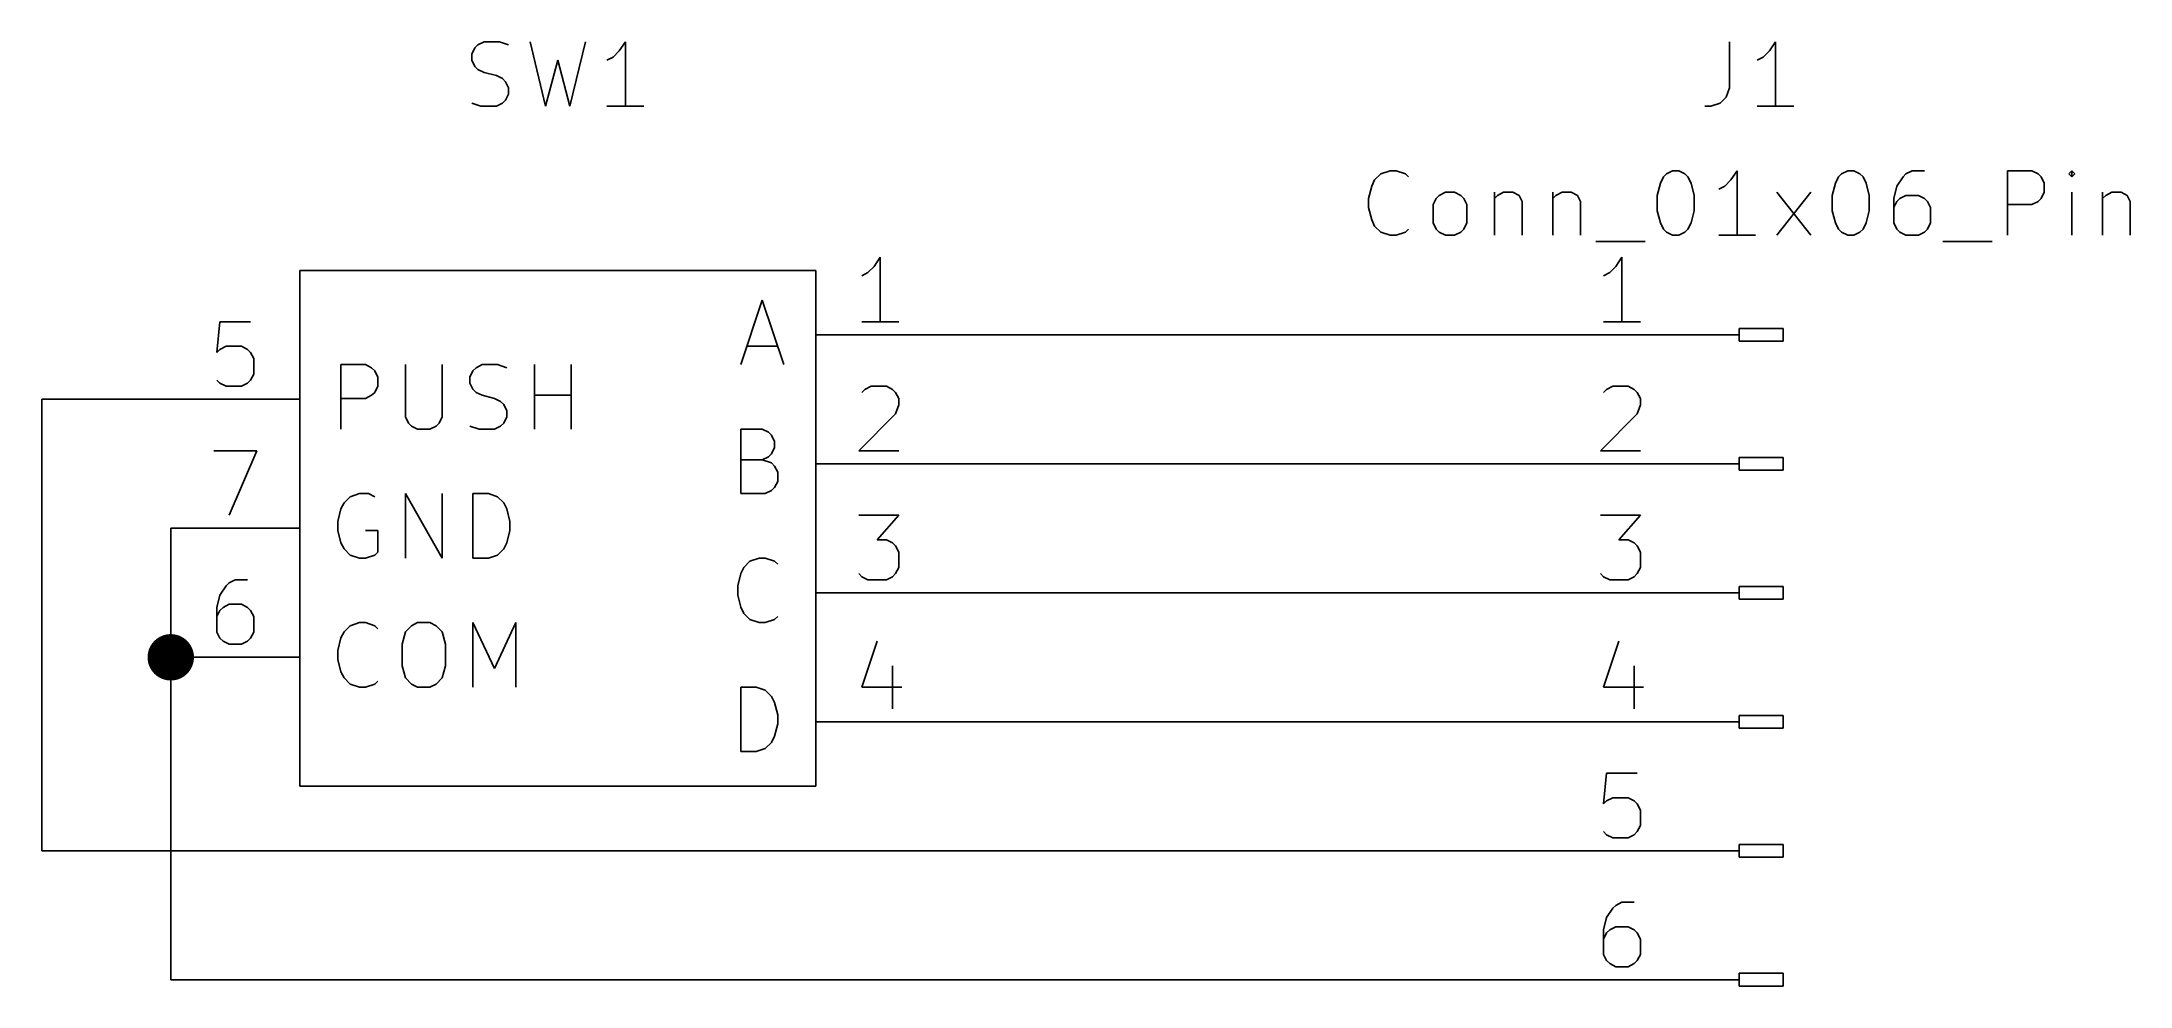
# Model space of a CAD drawing. Extents: x 5.45 to 7.07, y -4.11 to -3.37.
import ezdxf

# ---------------------------------------------------------------- set-up
doc = ezdxf.new("R2010")
doc.units = 0
doc.header["$MEASUREMENT"] = 0
doc.layers.add('BLACK', color=7, linetype='CONTINUOUS')

msp = doc.modelspace()

# ---------------------------------------------------------------- linework, layer by layer
at = {"layer": 'BLACK', "linetype": 'CONTINUOUS'}
for p, q in [((5.7833, -3.3823), (5.7857, -3.3776)), ((5.7833, -3.3871), (5.7833, -3.3823)), ((5.7857, -3.3776), (5.7881, -3.3752)), ((5.7881, -3.3752), (5.7929, -3.3728)), ((5.7929, -3.3728), (5.8048, -3.3728)), ((5.8048, -3.3728), (5.8119, -3.3752)), ((5.8286, -3.3728), (5.8405, -3.4228)), ((5.8595, -3.4228), (5.8714, -3.3728)), ((5.8976, -3.3799), (5.8929, -3.3847)), ((5.9024, -3.3728), (5.8976, -3.3799)), ((5.9024, -3.4228), (5.9024, -3.3728)), ((6.7583, -3.3728), (6.7583, -3.4085)), ((6.7893, -3.3799), (6.7845, -3.3847)), ((6.794, -3.3728), (6.7893, -3.3799)), ((6.794, -3.4228), (6.794, -3.3728)), ((5.7857, -3.3919), (5.7833, -3.3871)), ((5.7881, -3.3942), (5.7857, -3.3919)), ((5.7929, -3.3966), (5.7881, -3.3942)), ((5.8024, -3.399), (5.7929, -3.3966)), ((5.8071, -3.4014), (5.8024, -3.399)), ((5.8405, -3.4228), (5.85, -3.3871)), ((5.85, -3.3871), (5.8595, -3.4228)), ((5.8929, -3.3847), (5.8881, -3.3871)), ((6.7845, -3.3847), (6.7798, -3.3871)), ((5.8095, -3.4038), (5.8071, -3.4014)), ((5.8119, -3.4085), (5.8095, -3.4038)), ((5.8095, -3.418), (5.8119, -3.4133)), ((5.8119, -3.4133), (5.8119, -3.4085)), ((6.7559, -3.4157), (6.7512, -3.4204)), ((6.7583, -3.4085), (6.7559, -3.4157)), ((5.7833, -3.4204), (5.7905, -3.4228)), ((5.7905, -3.4228), (5.8024, -3.4228)), ((5.8024, -3.4228), (5.8071, -3.4204)), ((5.8071, -3.4204), (5.8095, -3.418)), ((5.9167, -3.4228), (5.8881, -3.4228)), ((6.744, -3.4228), (6.7393, -3.4228)), ((6.7512, -3.4204), (6.744, -3.4228)), ((6.8083, -3.4228), (6.7798, -3.4228)), ((6.481, -3.4847), (6.4833, -3.4799)), ((6.4833, -3.4799), (6.4881, -3.4752)), ((6.4881, -3.4752), (6.4952, -3.4728)), ((6.4952, -3.4728), (6.5, -3.4728)), ((6.5, -3.4728), (6.5071, -3.4752)), ((6.5071, -3.4752), (6.5095, -3.4776)), ((6.7048, -3.4823), (6.7071, -3.4776)), ((6.7071, -3.4776), (6.7095, -3.4752)), ((6.7095, -3.4752), (6.7143, -3.4728)), ((6.7143, -3.4728), (6.719, -3.4728)), ((6.719, -3.4728), (6.7238, -3.4752)), ((6.7238, -3.4752), (6.7262, -3.4776)), ((6.7262, -3.4776), (6.7286, -3.4823)), ((6.7595, -3.4799), (6.7548, -3.4847)), ((6.7643, -3.4728), (6.7595, -3.4799)), ((6.7643, -3.5228), (6.7643, -3.4728)), ((6.8405, -3.4823), (6.8429, -3.4776)), ((6.8429, -3.4776), (6.8452, -3.4752)), ((6.8452, -3.4752), (6.85, -3.4728)), ((6.85, -3.4728), (6.8548, -3.4728)), ((6.8548, -3.4728), (6.8595, -3.4752)), ((6.8595, -3.4752), (6.8619, -3.4776)), ((6.8619, -3.4776), (6.8643, -3.4823)), ((6.8929, -3.4776), (6.8881, -3.4847)), ((6.8952, -3.4752), (6.8929, -3.4776)), ((6.9, -3.4728), (6.8952, -3.4752)), ((6.9095, -3.4728), (6.9, -3.4728)), ((6.9738, -3.5228), (6.9738, -3.4728)), ((6.9738, -3.4728), (6.9928, -3.4728)), ((6.9928, -3.4728), (6.9976, -3.4752)), ((6.9976, -3.4752), (7, -3.4776)), ((7, -3.4776), (7.0024, -3.4823)), ((7.0238, -3.4728), (7.0214, -3.4752)), ((7.0214, -3.4752), (7.0238, -3.4776)), ((7.0262, -3.4752), (7.0238, -3.4728)), ((7.0238, -3.4728), (7.0238, -3.4776)), ((7.0238, -3.4776), (7.0262, -3.4752)), ((6.4786, -3.4942), (6.481, -3.4847)), ((6.4786, -3.5014), (6.4786, -3.4942)), ((6.5286, -3.499), (6.531, -3.4942)), ((6.531, -3.4942), (6.5333, -3.4919)), ((6.5333, -3.4919), (6.5381, -3.4895)), ((6.5381, -3.4895), (6.5452, -3.4895)), ((6.5452, -3.4895), (6.55, -3.4919)), ((6.55, -3.4919), (6.5524, -3.4942)), ((6.5524, -3.4942), (6.5548, -3.499)), ((6.5762, -3.4895), (6.5762, -3.5228)), ((6.5762, -3.4942), (6.5786, -3.4919)), ((6.5786, -3.4919), (6.5833, -3.4895)), ((6.5833, -3.4895), (6.5905, -3.4895)), ((6.5905, -3.4895), (6.5952, -3.4919)), ((6.5952, -3.4919), (6.5976, -3.4966)), ((6.5976, -3.4966), (6.5976, -3.5228)), ((6.6214, -3.4895), (6.6214, -3.5228)), ((6.6214, -3.4942), (6.6238, -3.4919)), ((6.6238, -3.4919), (6.6286, -3.4895)), ((6.6286, -3.4895), (6.6357, -3.4895)), ((6.6357, -3.4895), (6.6405, -3.4919)), ((6.6405, -3.4919), (6.6429, -3.4966)), ((6.6429, -3.4966), (6.6429, -3.5228)), ((6.7024, -3.4919), (6.7048, -3.4823)), ((6.7024, -3.5038), (6.7024, -3.4919)), ((6.7286, -3.4823), (6.7309, -3.4919)), ((6.7309, -3.4919), (6.7309, -3.5038)), ((6.7548, -3.4847), (6.75, -3.4871)), ((6.7952, -3.5228), (6.8214, -3.4895)), ((6.7952, -3.4895), (6.8214, -3.5228)), ((6.8381, -3.4919), (6.8405, -3.4823)), ((6.8381, -3.5038), (6.8381, -3.4919)), ((6.8643, -3.4823), (6.8667, -3.4919)), ((6.8667, -3.4919), (6.8667, -3.5038)), ((6.8881, -3.4847), (6.8857, -3.4942)), ((6.8857, -3.4942), (6.8857, -3.5133)), ((6.8881, -3.4966), (6.8857, -3.5014)), ((6.8905, -3.4942), (6.8881, -3.4966)), ((6.8952, -3.4919), (6.8905, -3.4942)), ((6.9048, -3.4919), (6.8952, -3.4919)), ((6.9095, -3.4942), (6.9048, -3.4919)), ((6.9119, -3.4966), (6.9095, -3.4942)), ((6.9143, -3.5014), (6.9119, -3.4966)), ((6.9976, -3.4966), (6.9928, -3.499)), ((7, -3.4942), (6.9976, -3.4966)), ((7.0024, -3.4895), (7, -3.4942)), ((7.0024, -3.4823), (7.0024, -3.4895)), ((7.0238, -3.5228), (7.0238, -3.4895)), ((7.0476, -3.4895), (7.0476, -3.5228)), ((7.0476, -3.4942), (7.05, -3.4919)), ((7.05, -3.4919), (7.0548, -3.4895)), ((7.0548, -3.4895), (7.0619, -3.4895)), ((7.0619, -3.4895), (7.0667, -3.4919)), ((7.0667, -3.4919), (7.069, -3.4966)), ((7.069, -3.4966), (7.069, -3.5228)), ((6.481, -3.5109), (6.4786, -3.5014)), ((6.4833, -3.5157), (6.481, -3.5109)), ((6.5286, -3.5133), (6.5286, -3.499)), ((6.531, -3.518), (6.5286, -3.5133)), ((6.5548, -3.5133), (6.5524, -3.518)), ((6.5548, -3.499), (6.5548, -3.5133)), ((6.7048, -3.5133), (6.7024, -3.5038)), ((6.7071, -3.518), (6.7048, -3.5133)), ((6.7286, -3.5133), (6.7262, -3.518)), ((6.7309, -3.5038), (6.7286, -3.5133)), ((6.8405, -3.5133), (6.8381, -3.5038)), ((6.8429, -3.518), (6.8405, -3.5133)), ((6.8643, -3.5133), (6.8619, -3.518)), ((6.8667, -3.5038), (6.8643, -3.5133)), ((6.8857, -3.5133), (6.8881, -3.518)), ((6.9119, -3.518), (6.9143, -3.5133)), ((6.9143, -3.5133), (6.9143, -3.5014)), ((6.9928, -3.499), (6.9738, -3.499)), ((6.4881, -3.5204), (6.4833, -3.5157)), ((6.4952, -3.5228), (6.4881, -3.5204)), ((6.5, -3.5228), (6.4952, -3.5228)), ((6.5071, -3.5204), (6.5, -3.5228)), ((6.5095, -3.518), (6.5071, -3.5204)), ((6.5333, -3.5204), (6.531, -3.518)), ((6.5381, -3.5228), (6.5333, -3.5204)), ((6.5452, -3.5228), (6.5381, -3.5228)), ((6.55, -3.5204), (6.5452, -3.5228)), ((6.5524, -3.518), (6.55, -3.5204)), ((6.6548, -3.5276), (6.6929, -3.5276)), ((6.7095, -3.5204), (6.7071, -3.518)), ((6.7143, -3.5228), (6.7095, -3.5204)), ((6.719, -3.5228), (6.7143, -3.5228)), ((6.7238, -3.5204), (6.719, -3.5228)), ((6.7262, -3.518), (6.7238, -3.5204)), ((6.7786, -3.5228), (6.75, -3.5228)), ((6.8452, -3.5204), (6.8429, -3.518)), ((6.85, -3.5228), (6.8452, -3.5204)), ((6.8548, -3.5228), (6.85, -3.5228)), ((6.8595, -3.5204), (6.8548, -3.5228)), ((6.8619, -3.518), (6.8595, -3.5204)), ((6.8881, -3.518), (6.8905, -3.5204)), ((6.8905, -3.5204), (6.8952, -3.5228)), ((6.8952, -3.5228), (6.9048, -3.5228)), ((6.9048, -3.5228), (6.9095, -3.5204)), ((6.9095, -3.5204), (6.9119, -3.518)), ((6.9238, -3.5276), (6.9619, -3.5276)), ((6.1, -3.5399), (6.0952, -3.547)), ((6.1, -3.5899), (6.1, -3.5399)), ((6.675, -3.5399), (6.6702, -3.547)), ((6.675, -3.5899), (6.675, -3.5399)), ((5.65, -3.55), (5.65, -3.95)), ((6.05, -3.55), (5.65, -3.55)), ((6.05, -3.95), (6.05, -3.55)), ((6.0905, -3.5518), (6.0857, -3.5542)), ((6.0952, -3.547), (6.0905, -3.5518)), ((6.6655, -3.5518), (6.6607, -3.5542)), ((6.6702, -3.547), (6.6655, -3.5518)), ((5.9919, -3.6231), (6.0086, -3.5731)), ((6.0086, -3.5731), (6.0252, -3.6231)), ((5.5881, -3.5899), (5.5857, -3.6137)), ((5.6119, -3.5899), (5.5881, -3.5899)), ((6.1143, -3.5899), (6.0857, -3.5899)), ((6.6893, -3.5899), (6.6607, -3.5899)), ((5.5881, -3.6113), (5.5929, -3.6089)), ((5.5929, -3.6089), (5.6048, -3.6089)), ((5.6048, -3.6089), (5.6095, -3.6113)), ((5.9967, -3.6088), (6.0205, -3.6088)), ((6.05, -3.6), (6.15, -3.6)), ((6.15, -3.6), (6.6, -3.6)), ((6.75, -3.6), (6.6, -3.6)), ((6.75, -3.6), (6.766, -3.6)), ((6.766, -3.595), (6.766, -3.605)), ((6.8, -3.595), (6.766, -3.595)), ((6.766, -3.605), (6.8, -3.605)), ((6.8, -3.605), (6.8, -3.595)), ((5.5857, -3.6137), (5.5881, -3.6113)), ((5.6095, -3.6113), (5.6119, -3.6137)), ((5.6119, -3.6137), (5.6143, -3.6184)), ((5.6143, -3.6184), (5.6143, -3.6304)), ((5.6819, -3.6731), (5.6819, -3.6231)), ((5.6819, -3.6231), (5.7009, -3.6231)), ((5.7009, -3.6231), (5.7057, -3.6255)), ((5.7057, -3.6255), (5.7081, -3.6279)), ((5.7319, -3.6231), (5.7319, -3.6636)), ((5.7605, -3.6636), (5.7605, -3.6231)), ((5.7843, -3.6279), (5.7867, -3.6255)), ((5.7867, -3.6255), (5.7914, -3.6231)), ((5.7914, -3.6231), (5.8033, -3.6231)), ((5.8033, -3.6231), (5.8105, -3.6255)), ((5.8319, -3.6731), (5.8319, -3.6231)), ((5.8605, -3.6731), (5.8605, -3.6231)), ((5.5881, -3.6375), (5.5857, -3.6351)), ((5.5929, -3.6399), (5.5881, -3.6375)), ((5.6048, -3.6399), (5.5929, -3.6399)), ((5.6095, -3.6375), (5.6048, -3.6399)), ((5.6119, -3.6351), (5.6095, -3.6375)), ((5.6143, -3.6304), (5.6119, -3.6351)), ((5.7081, -3.6279), (5.7105, -3.6327)), ((5.7105, -3.6398), (5.7081, -3.6446)), ((5.7105, -3.6327), (5.7105, -3.6398)), ((5.7819, -3.6327), (5.7843, -3.6279)), ((5.7819, -3.6374), (5.7819, -3.6327)), ((5.7843, -3.6422), (5.7819, -3.6374)), ((5.7867, -3.6446), (5.7843, -3.6422)), ((6.0857, -3.6446), (6.0881, -3.6423)), ((6.0881, -3.6423), (6.0929, -3.6399)), ((6.0929, -3.6399), (6.1048, -3.6399)), ((6.1048, -3.6399), (6.1095, -3.6423)), ((6.1095, -3.6423), (6.1119, -3.6446)), ((6.6607, -3.6446), (6.6631, -3.6423)), ((6.6631, -3.6423), (6.6679, -3.6399)), ((6.6679, -3.6399), (6.6798, -3.6399)), ((6.6798, -3.6399), (6.6845, -3.6423)), ((6.6845, -3.6423), (6.6869, -3.6446)), ((5.55, -3.65), (5.45, -3.65)), ((5.45, -3.65), (5.45, -4)), ((5.65, -3.65), (5.55, -3.65)), ((5.7009, -3.6493), (5.6819, -3.6493)), ((5.7057, -3.6469), (5.7009, -3.6493)), ((5.7081, -3.6446), (5.7057, -3.6469)), ((5.7914, -3.6469), (5.7867, -3.6446)), ((5.801, -3.6493), (5.7914, -3.6469)), ((5.8057, -3.6517), (5.801, -3.6493)), ((5.8081, -3.6541), (5.8057, -3.6517)), ((5.8105, -3.6588), (5.8081, -3.6541)), ((5.8105, -3.6636), (5.8105, -3.6588)), ((5.8319, -3.6469), (5.8605, -3.6469)), ((6.1119, -3.6446), (6.1143, -3.6494)), ((6.1143, -3.6542), (6.1119, -3.6613)), ((6.1143, -3.6494), (6.1143, -3.6542)), ((6.6869, -3.6446), (6.6893, -3.6494)), ((6.6893, -3.6542), (6.6869, -3.6613)), ((6.6893, -3.6494), (6.6893, -3.6542)), ((5.7319, -3.6636), (5.7343, -3.6684)), ((5.7343, -3.6684), (5.7367, -3.6708)), ((5.7367, -3.6708), (5.7414, -3.6731)), ((5.7414, -3.6731), (5.7509, -3.6731)), ((5.7509, -3.6731), (5.7557, -3.6708)), ((5.7557, -3.6708), (5.7581, -3.6684)), ((5.7581, -3.6684), (5.7605, -3.6636)), ((5.7819, -3.6708), (5.789, -3.6731)), ((5.789, -3.6731), (5.801, -3.6731)), ((5.801, -3.6731), (5.8057, -3.6708)), ((5.8057, -3.6708), (5.8081, -3.6684)), ((5.8081, -3.6684), (5.8105, -3.6636)), ((5.9919, -3.7231), (5.9919, -3.6731)), ((5.9919, -3.6731), (6.0086, -3.6731)), ((6.0086, -3.6731), (6.0133, -3.6755)), ((6.1119, -3.6613), (6.0833, -3.6899)), ((6.6869, -3.6613), (6.6583, -3.6899)), ((5.5833, -3.6899), (5.6167, -3.6899)), ((5.6167, -3.6899), (5.5952, -3.7399)), ((6.0133, -3.6755), (6.0157, -3.6779)), ((6.0157, -3.6779), (6.0181, -3.6827)), ((6.0181, -3.6874), (6.0157, -3.6922)), ((6.0181, -3.6827), (6.0181, -3.6874)), ((6.0833, -3.6899), (6.1143, -3.6899)), ((6.6583, -3.6899), (6.6893, -3.6899)), ((6.0086, -3.6969), (5.9919, -3.6969)), ((6.0133, -3.6946), (6.0086, -3.6969)), ((6.0086, -3.6969), (6.0157, -3.6993)), ((6.0157, -3.6922), (6.0133, -3.6946)), ((6.0157, -3.6993), (6.0181, -3.7017)), ((6.0181, -3.7017), (6.0205, -3.7065)), ((6.0205, -3.7065), (6.0205, -3.7136)), ((6.05, -3.7), (6.15, -3.7)), ((6.15, -3.7), (6.6, -3.7)), ((6.75, -3.7), (6.6, -3.7)), ((6.75, -3.7), (6.766, -3.7)), ((6.766, -3.695), (6.766, -3.705)), ((6.8, -3.695), (6.766, -3.695)), ((6.766, -3.705), (6.8, -3.705)), ((6.8, -3.705), (6.8, -3.695)), ((5.6962, -3.7231), (5.689, -3.7255)), ((5.7033, -3.7231), (5.6962, -3.7231)), ((5.7081, -3.7255), (5.7033, -3.7231)), ((5.7319, -3.7731), (5.7319, -3.7231)), ((5.7319, -3.7231), (5.7605, -3.7731)), ((5.7605, -3.7731), (5.7605, -3.7231)), ((5.7843, -3.7731), (5.7843, -3.7231)), ((5.7843, -3.7231), (5.7962, -3.7231)), ((5.7962, -3.7231), (5.8033, -3.7255)), ((6.0109, -3.7231), (5.9919, -3.7231)), ((6.0157, -3.7208), (6.0109, -3.7231)), ((6.0181, -3.7184), (6.0157, -3.7208)), ((6.0205, -3.7136), (6.0181, -3.7184)), ((5.6819, -3.735), (5.6795, -3.7446)), ((5.6843, -3.7303), (5.6819, -3.735)), ((5.689, -3.7255), (5.6843, -3.7303)), ((5.8033, -3.7255), (5.8081, -3.7303)), ((5.8081, -3.7303), (5.8105, -3.735)), ((5.8105, -3.735), (5.8129, -3.7446)), ((6.0833, -3.7399), (6.1143, -3.7399)), ((6.1143, -3.7399), (6.0976, -3.7589)), ((6.6583, -3.7399), (6.6893, -3.7399)), ((6.6893, -3.7399), (6.6726, -3.7589)), ((5.65, -3.75), (5.55, -3.75)), ((5.55, -3.75), (5.55, -3.85)), ((5.6795, -3.7446), (5.6795, -3.7517)), ((5.6795, -3.7517), (5.6819, -3.7612)), ((5.7105, -3.7517), (5.7009, -3.7517)), ((5.7105, -3.7684), (5.7105, -3.7517)), ((5.8129, -3.7517), (5.8105, -3.7612)), ((5.8129, -3.7446), (5.8129, -3.7517)), ((5.6819, -3.7612), (5.6843, -3.766)), ((5.6843, -3.766), (5.689, -3.7708)), ((5.689, -3.7708), (5.6962, -3.7731)), ((5.7009, -3.7731), (5.7081, -3.7708)), ((5.7081, -3.7708), (5.7105, -3.7684)), ((5.8033, -3.7708), (5.7962, -3.7731)), ((5.8081, -3.766), (5.8033, -3.7708)), ((5.8105, -3.7612), (5.8081, -3.766)), ((6.0976, -3.7589), (6.1048, -3.7589)), ((6.1048, -3.7589), (6.1095, -3.7613)), ((6.1095, -3.7613), (6.1119, -3.7637)), ((6.1119, -3.7637), (6.1143, -3.7684)), ((6.1143, -3.7684), (6.1143, -3.7804)), ((6.6726, -3.7589), (6.6798, -3.7589)), ((6.6798, -3.7589), (6.6845, -3.7613)), ((6.6845, -3.7613), (6.6869, -3.7637)), ((6.6869, -3.7637), (6.6893, -3.7684)), ((6.6893, -3.7684), (6.6893, -3.7804)), ((5.6962, -3.7731), (5.7009, -3.7731)), ((5.7962, -3.7731), (5.7843, -3.7731)), ((5.9895, -3.7946), (5.9919, -3.785)), ((5.9919, -3.785), (5.9943, -3.7803)), ((5.9943, -3.7803), (5.999, -3.7755)), ((5.999, -3.7755), (6.0062, -3.7731)), ((6.0062, -3.7731), (6.0109, -3.7731)), ((6.0109, -3.7731), (6.0181, -3.7755)), ((6.0181, -3.7755), (6.0205, -3.7779)), ((6.0857, -3.7875), (6.0833, -3.7851)), ((6.0905, -3.7899), (6.0857, -3.7875)), ((6.1095, -3.7875), (6.1048, -3.7899)), ((6.1119, -3.7851), (6.1095, -3.7875)), ((6.1143, -3.7804), (6.1119, -3.7851)), ((6.6607, -3.7875), (6.6583, -3.7851)), ((6.6655, -3.7899), (6.6607, -3.7875)), ((6.6845, -3.7875), (6.6798, -3.7899)), ((6.6869, -3.7851), (6.6845, -3.7875)), ((6.6893, -3.7804), (6.6869, -3.7851)), ((5.5881, -3.8018), (5.5857, -3.8113)), ((5.5929, -3.7946), (5.5881, -3.8018)), ((5.5952, -3.7923), (5.5929, -3.7946)), ((5.6, -3.7899), (5.5952, -3.7923)), ((5.6095, -3.7899), (5.6, -3.7899)), ((5.9895, -3.8017), (5.9895, -3.7946)), ((5.9919, -3.8112), (5.9895, -3.8017)), ((6.05, -3.8), (6.15, -3.8)), ((6.1048, -3.7899), (6.0905, -3.7899)), ((6.15, -3.8), (6.6, -3.8)), ((6.75, -3.8), (6.6, -3.8)), ((6.6798, -3.7899), (6.6655, -3.7899)), ((6.75, -3.8), (6.766, -3.8)), ((6.766, -3.795), (6.766, -3.805)), ((6.8, -3.795), (6.766, -3.795)), ((6.8, -3.805), (6.8, -3.795)), ((5.5857, -3.8113), (5.5857, -3.8304)), ((5.5881, -3.8137), (5.5857, -3.8184)), ((5.5905, -3.8113), (5.5881, -3.8137)), ((5.5952, -3.8089), (5.5905, -3.8113)), ((5.6048, -3.8089), (5.5952, -3.8089)), ((5.6095, -3.8113), (5.6048, -3.8089)), ((5.6119, -3.8137), (5.6095, -3.8113)), ((5.6143, -3.8184), (5.6119, -3.8137)), ((5.6143, -3.8304), (5.6143, -3.8184)), ((5.9943, -3.816), (5.9919, -3.8112)), ((5.999, -3.8208), (5.9943, -3.816)), ((6.0062, -3.8231), (5.999, -3.8208)), ((6.0181, -3.8208), (6.0109, -3.8231)), ((6.0205, -3.8184), (6.0181, -3.8208)), ((6.766, -3.805), (6.8, -3.805)), ((5.5857, -3.8304), (5.5881, -3.8351)), ((5.5881, -3.8351), (5.5905, -3.8375)), ((5.6095, -3.8375), (5.6119, -3.8351)), ((5.6119, -3.8351), (5.6143, -3.8304)), ((5.6795, -3.8446), (5.6819, -3.835)), ((5.6819, -3.835), (5.6843, -3.8303)), ((5.6843, -3.8303), (5.689, -3.8255)), ((5.689, -3.8255), (5.6962, -3.8231)), ((5.6962, -3.8231), (5.7009, -3.8231)), ((5.7009, -3.8231), (5.7081, -3.8255)), ((5.7081, -3.8255), (5.7105, -3.8279)), ((5.7295, -3.8398), (5.7319, -3.8303)), ((5.7319, -3.8303), (5.7367, -3.8255)), ((5.7367, -3.8255), (5.7414, -3.8231)), ((5.7414, -3.8231), (5.7509, -3.8231)), ((5.7509, -3.8231), (5.7557, -3.8255)), ((5.7557, -3.8255), (5.7605, -3.8303)), ((5.7605, -3.8303), (5.7629, -3.8398)), ((5.7843, -3.8731), (5.7843, -3.8231)), ((5.7843, -3.8231), (5.801, -3.8588)), ((5.801, -3.8588), (5.8176, -3.8231)), ((5.8176, -3.8231), (5.8176, -3.8731)), ((6.0109, -3.8231), (6.0062, -3.8231)), ((5.65, -3.85), (5.55, -3.85)), ((5.55, -3.85), (5.55, -4.1)), ((5.5905, -3.8375), (5.5952, -3.8399)), ((5.5952, -3.8399), (5.6048, -3.8399)), ((5.6048, -3.8399), (5.6095, -3.8375)), ((5.6795, -3.8517), (5.6795, -3.8446)), ((5.6819, -3.8612), (5.6795, -3.8517)), ((5.7295, -3.8565), (5.7295, -3.8398)), ((5.7629, -3.8398), (5.7629, -3.8565)), ((6.0976, -3.8375), (6.0857, -3.8732)), ((6.6726, -3.8375), (6.6607, -3.8732)), ((5.6843, -3.866), (5.6819, -3.8612)), ((5.689, -3.8708), (5.6843, -3.866)), ((5.7105, -3.8684), (5.7081, -3.8708)), ((5.7319, -3.866), (5.7295, -3.8565)), ((5.7367, -3.8708), (5.7319, -3.866)), ((5.7605, -3.866), (5.7557, -3.8708)), ((5.7629, -3.8565), (5.7605, -3.866)), ((6.1095, -3.8565), (6.1095, -3.8899)), ((6.6845, -3.8565), (6.6845, -3.8899)), ((5.6962, -3.8731), (5.689, -3.8708)), ((5.7009, -3.8731), (5.6962, -3.8731)), ((5.7081, -3.8708), (5.7009, -3.8731)), ((5.7414, -3.8731), (5.7367, -3.8708)), ((5.7509, -3.8731), (5.7414, -3.8731)), ((5.7557, -3.8708), (5.7509, -3.8731)), ((5.9919, -3.9231), (5.9919, -3.8731)), ((5.9919, -3.8731), (6.0038, -3.8731)), ((6.0038, -3.8731), (6.0109, -3.8755)), ((6.0109, -3.8755), (6.0157, -3.8803)), ((6.0157, -3.8803), (6.0181, -3.885)), ((6.0181, -3.885), (6.0205, -3.8946)), ((6.0857, -3.8732), (6.1167, -3.8732)), ((6.6607, -3.8732), (6.6917, -3.8732)), ((6.0205, -3.9017), (6.0181, -3.9112)), ((6.0205, -3.8946), (6.0205, -3.9017)), ((6.05, -3.9), (6.15, -3.9)), ((6.15, -3.9), (6.6, -3.9)), ((6.75, -3.9), (6.6, -3.9)), ((6.75, -3.9), (6.766, -3.9)), ((6.766, -3.895), (6.766, -3.905)), ((6.8, -3.895), (6.766, -3.895)), ((6.8, -3.905), (6.8, -3.895)), ((6.0157, -3.916), (6.0109, -3.9208)), ((6.0181, -3.9112), (6.0157, -3.916)), ((6.766, -3.905), (6.8, -3.905)), ((6.0038, -3.9231), (5.9919, -3.9231)), ((6.0109, -3.9208), (6.0038, -3.9231)), ((5.65, -3.95), (6.05, -3.95)), ((6.6631, -3.9399), (6.6607, -3.9637)), ((6.6869, -3.9399), (6.6631, -3.9399)), ((6.6607, -3.9637), (6.6631, -3.9613)), ((6.6631, -3.9613), (6.6679, -3.9589)), ((6.6679, -3.9589), (6.6798, -3.9589)), ((6.6798, -3.9589), (6.6845, -3.9613)), ((6.6845, -3.9613), (6.6869, -3.9637)), ((6.6869, -3.9637), (6.6893, -3.9684)), ((6.6893, -3.9804), (6.6869, -3.9851)), ((6.6893, -3.9684), (6.6893, -3.9804)), ((6.6631, -3.9875), (6.6607, -3.9851)), ((6.6679, -3.9899), (6.6631, -3.9875)), ((6.6798, -3.9899), (6.6679, -3.9899)), ((6.6845, -3.9875), (6.6798, -3.9899)), ((6.6869, -3.9851), (6.6845, -3.9875)), ((6.766, -3.995), (6.766, -4.005)), ((6.8, -3.995), (6.766, -3.995)), ((6.8, -4.005), (6.8, -3.995)), ((5.45, -4), (6.6, -4)), ((6.75, -4), (6.6, -4)), ((6.75, -4), (6.766, -4)), ((6.766, -4.005), (6.8, -4.005)), ((6.6679, -4.0446), (6.6631, -4.0518)), ((6.6702, -4.0423), (6.6679, -4.0446)), ((6.675, -4.0399), (6.6702, -4.0423)), ((6.6845, -4.0399), (6.675, -4.0399)), ((6.6631, -4.0518), (6.6607, -4.0613)), ((6.6607, -4.0613), (6.6607, -4.0804)), ((6.6631, -4.0637), (6.6607, -4.0684)), ((6.6655, -4.0613), (6.6631, -4.0637)), ((6.6702, -4.0589), (6.6655, -4.0613)), ((6.6798, -4.0589), (6.6702, -4.0589)), ((6.6845, -4.0613), (6.6798, -4.0589)), ((6.6869, -4.0637), (6.6845, -4.0613)), ((6.6893, -4.0684), (6.6869, -4.0637)), ((6.6893, -4.0804), (6.6893, -4.0684)), ((6.6607, -4.0804), (6.6631, -4.0851)), ((6.6631, -4.0851), (6.6655, -4.0875)), ((6.6655, -4.0875), (6.6702, -4.0899)), ((6.6702, -4.0899), (6.6798, -4.0899)), ((6.6798, -4.0899), (6.6845, -4.0875)), ((6.6845, -4.0875), (6.6869, -4.0851)), ((6.6869, -4.0851), (6.6893, -4.0804)), ((6.766, -4.095), (6.766, -4.105)), ((6.8, -4.095), (6.766, -4.095)), ((6.8, -4.105), (6.8, -4.095)), ((5.55, -4.1), (6.6, -4.1)), ((6.75, -4.1), (6.6, -4.1)), ((6.75, -4.1), (6.766, -4.1)), ((6.766, -4.105), (6.8, -4.105))]:
    msp.add_line(p, q, dxfattribs=at)
at = {"layer": 'BLACK', "const_width": 0.018}
msp.add_lwpolyline([(5.541, -3.85, 1), (5.559, -3.85, 1)], format="xyb", close=True, dxfattribs=at)

doc.saveas('drawing.dxf')
